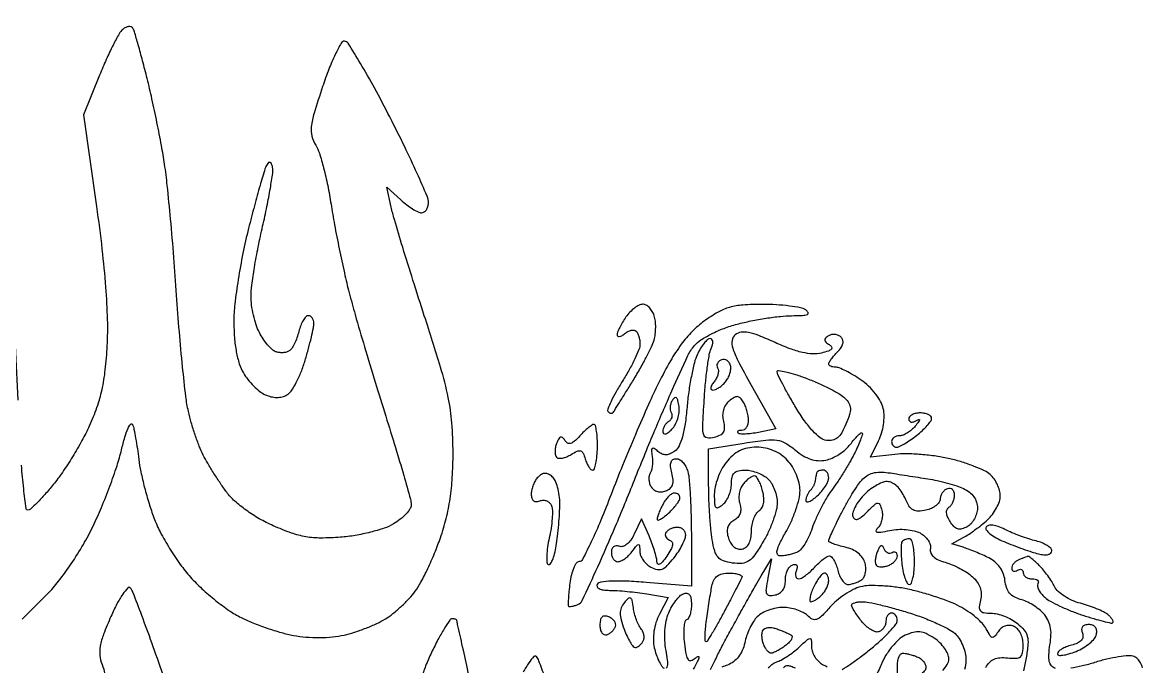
# Model space of a CAD drawing. Extents: x 3.4 to 43.8, y 4.7 to 62.8.
# Drawn here: x 23.52 to 40.09, y 42.44 to 51.97 of the extents above; entities that cross this region are included whole.
import ezdxf

# ---------------------------------------------------------------- set-up
doc = ezdxf.new("R2010")
doc.units = 0
doc.header["$MEASUREMENT"] = 0

msp = doc.modelspace()

# ---------------------------------------------------------------- linework, layer by layer
for points in [[(23.308817, 49.986908, -0.000301), (23.254111, 51.543079, -0.000301), (23.195265, 53.276485, -0.000336), (23.14066, 54.9477, 0.00059)], [(23.5188, 43.141547), (23.891311, 43.514059, 0.032317), (24.056615, 43.702233, 0.015788), (24.24348, 43.961449, 0.015523), (24.422758, 44.246143, 0.02066), (24.566546, 44.515958, 0.013289), (24.691123, 44.793623, 0.009724), (24.815098, 45.107919, 0.009839), (24.920947, 45.410428, 0.021366), (24.987579, 45.647323, -0.013277), (25.036204, 45.831584, -0.031682), (25.084432, 45.964567, -0.074927), (25.123937, 46.027462, -0.575395), (25.151158, 46.0224, -0.034813), (25.171508, 45.949738, -0.007061), (25.196714, 45.81821, -0.007415), (25.221646, 45.664107, -0.006886), (25.242673, 45.505485, 0.022777), (25.272889, 45.32241, 0.010998), (25.327324, 45.09108, 0.010881), (25.394741, 44.852022, 0.015349), (25.465907, 44.642427, 0.03111), (25.560007, 44.431837, 0.017587), (25.698391, 44.188789, 0.017504), (25.855764, 43.95261, 0.027391), (26.008806, 43.762402, 0.023797), (26.176674, 43.592677, 0.017147), (26.378894, 43.419205, 0.01738), (26.583059, 43.267201, 0.035524), (26.754847, 43.165575, 0.020932), (26.929145, 43.08746, 0.012959), (27.139698, 43.009754, 0.012994), (27.351985, 42.943701, 0.022747), (27.531177, 42.901711, 0.026585), (27.715328, 42.877348, 0.021316), (27.915206, 42.8702, 0.021654), (28.110311, 42.879998, 0.031895), (28.279714, 42.906857, 0.022549), (28.433417, 42.948752, 0.015341), (28.604213, 43.009529, 0.015483), (28.765744, 43.078493, 0.029783), (28.889622, 43.14521, 0.030386), (29.001711, 43.224276, 0.017899), (29.125974, 43.331273, 0.017868), (29.242893, 43.447494, 0.029013), (29.332526, 43.555073, 0.036407), (29.416437, 43.687773, 0.012682), (29.518041, 43.889936, 0.012519), (29.619023, 44.11894, 0.014268), (29.703814, 44.343023, 0.022246), (29.789933, 44.632962, 0.024028), (29.847395, 44.922082, 0.022129), (29.880066, 45.235415, 0.014376), (29.891315, 45.5994, 0.020015), (29.874497, 46.043194, 0.032112), (29.820857, 46.41812, 0.022103), (29.705233, 46.869988, 0.004934), (29.466383, 47.6298, -0.002092), (29.29845, 48.153591, -0.002588), (29.146613, 48.642885, -0.002124), (29.022981, 49.054971, -0.019219), (28.976686, 49.2372), (28.913465, 49.5333), (29.119135, 49.34295, 0.022207), (29.205235, 49.270086, 0.025353), (29.293852, 49.208515, 0.025701), (29.37337, 49.164542, 0.113926), (29.425103, 49.1526, 0.14519), (29.463501, 49.16399, 0.097797), (29.496492, 49.19609, 0.082289), (29.519067, 49.244054, 0.065835), (29.527286, 49.30065, 0.105044), (29.507584, 49.399577, 0.004284), (29.360318, 49.734309, 0.007317), (29.175606, 50.129048, 0.005106), (28.956236, 50.569035, 0.006519), (28.72949, 50.998515, 0.010269), (28.522577, 51.360453, 0.004634), (28.339839, 51.65908, 0.256985), (28.284498, 51.689985, 0.274721), (28.235883, 51.661502, 0.014156), (28.149003, 51.493095, 0.019204), (28.05487, 51.276256, 0.012422), (27.961984, 51.018857, 0.006576), (27.836527, 50.624935, 0.044546), (27.794705, 50.424936, 0.089894), (27.803366, 50.285862, 0.079038), (27.859969, 50.151707, -0.063162), (27.913483, 50.035281, -0.012662), (27.976579, 49.815336, -0.013195), (28.037153, 49.553873, -0.011977), (28.086048, 49.281014, 0.007634), (28.137917, 48.976347, 0.004622), (28.208147, 48.617265, 0.004629), (28.284481, 48.261992, 0.008117), (28.355119, 47.969714, 0.00651), (28.443593, 47.645486, 0.002147), (28.581849, 47.171305, 0.002138), (28.739712, 46.64665, 0.002423), (28.895703, 46.144851, -0.00282), (29.039728, 45.68024, -0.004093), (29.16118, 45.268401, -0.002115), (29.25966, 44.918505, -0.067635), (29.2716, 44.830641, -0.147313), (29.253903, 44.77188, -0.042079), (29.194192, 44.69638, -0.038438), (29.10894, 44.618427, -0.032586), (29.008085, 44.549619, -0.05208), (28.871175, 44.486912, -0.019828), (28.669511, 44.427658, -0.019383), (28.44358, 44.380124, -0.02248), (28.225535, 44.353024, -0.019472), (27.936042, 44.341507, -0.04255), (27.714989, 44.36017, -0.04261), (27.500477, 44.415961, -0.019578), (27.231905, 44.522847, -0.026146), (27.025775, 44.627605, -0.025457), (26.829791, 44.754161, -0.026892), (26.662317, 44.889054, -0.049057), (26.543943, 45.018452, -0.011938), (26.452424, 45.14691, -0.008004), (26.353715, 45.297855, -0.008063), (26.262757, 45.447212, -0.015733), (26.195981, 45.569613, -0.023603), (26.138345, 45.698413, -0.011335), (26.076103, 45.868456, -0.011211), (26.019055, 46.049155, -0.015731), (25.976888, 46.212981, -0.025771), (25.938899, 46.435718, -0.004136), (25.890847, 46.874291, -0.004564), (25.843198, 47.39228, -0.00399), (25.802641, 47.934768, 0.003212), (25.761778, 48.493038, 0.003083), (25.713229, 49.058444, 0.003052), (25.664295, 49.556557, 0.011123), (25.624288, 49.8717, 0.008566), (25.57829, 50.146833, 0.004472), (25.512059, 50.488041, 0.004446), (25.437847, 50.836972, 0.006782), (25.366657, 51.138281, 0.003332), (25.298758, 51.401731, 0.004724), (25.234579, 51.635119, 0.002747), (25.177618, 51.830777, 0.066293), (25.154385, 51.882639, 0.173237), (25.129639, 51.902412, 0.112573), (25.09287, 51.906357, 0.085823), (25.049242, 51.893407, 0.058303), (25.005705, 51.865116, 0.092523), (24.952347, 51.800932, 0.010067), (24.861643, 51.630426, 0.012058), (24.761776, 51.420832, 0.009455), (24.663333, 51.189044), (24.426393, 50.600473), (24.617763, 49.243135, -0.006624), (24.698251, 48.611868, -0.009644), (24.751074, 48.053254, -0.01103), (24.776486, 47.573625, -0.020895), (24.772265, 47.186748, -0.014829), (24.74264, 46.827806, -0.026067), (24.693996, 46.534093, -0.028894), (24.619446, 46.268875, -0.024481), (24.511234, 45.99853, -0.018651), (24.402929, 45.78372, -0.011896), (24.261936, 45.542022, -0.011951), (24.11217, 45.311308, -0.021704), (23.977344, 45.13138, -0.009588), (23.853955, 44.986555, -0.014055), (23.739514, 44.864432, -0.00936), (23.640726, 44.768441, -0.190329), (23.602645, 44.7534, -0.37828), (23.575208, 44.777625, -0.003456), (23.54072, 45.070253, -0.009326), (23.508681, 45.418467, -0.005631)], [(23.456681, 46.383021, -0.00045), (23.42093, 47.190277, -0.000448), (23.382932, 48.084651, -0.000511)], [(38.802856, 42.409915, -0.121954), (38.743627, 42.451233, -0.123025), (38.710755, 42.515287, -0.07536), (38.703016, 42.613176, -0.022337), (38.720481, 42.762793, 0.031113), (38.735316, 42.912653, 0.060098), (38.725269, 43.032566, 0.070607), (38.689063, 43.133435, 0.062573), (38.625054, 43.224905, 0.043705), (38.55518, 43.289723, 0.028287), (38.464342, 43.352399, 0.028399), (38.367852, 43.403943, 0.047019), (38.280873, 43.434698, -0.067693), (38.189734, 43.471215, -0.09386), (38.122775, 43.528008, -0.088153), (38.078465, 43.608287, -0.053198), (38.054449, 43.714588, 0.062669), (38.029055, 43.817879, 0.063586), (37.978939, 43.911109, 0.06319), (37.906672, 43.989235, 0.060566), (37.8162, 44.048141, 0.009642), (37.722863, 44.091726, 0.006943), (37.617126, 44.136894, 0.007016), (37.515315, 44.177062, 0.015049), (37.4355, 44.204549), (37.2663, 44.257179), (37.4355, 44.347643, 0.023922), (37.513841, 44.394478, 0.011156), (37.610913, 44.462174, 0.011024), (37.709808, 44.537875, 0.015143), (37.79505, 44.610501, 0.046679), (37.86789, 44.690023, 0.039347), (37.929485, 44.786198, 0.041072), (37.971751, 44.883745, 0.081877), (37.9854, 44.966535, 0.067535), (37.974576, 45.046309, 0.043082), (37.94191, 45.134199, 0.04266), (37.894022, 45.216455, 0.060222), (37.83735, 45.279427, 0.067998), (37.751105, 45.33617, 0.01821), (37.600184, 45.401714, 0.018105), (37.421557, 45.464319, 0.017806), (37.237877, 45.514222, 0.0219), (37.038658, 45.551686, 0.015613), (36.812998, 45.576807, 0.015807), (36.595895, 45.587243, 0.032177), (36.425391, 45.579068), (36.064327, 45.538371), (36.185425, 45.781117, 0.044199), (36.229509, 45.893309, 0.034882), (36.257522, 46.020781, 0.035586), (36.267075, 46.147167, 0.055263), (36.255507, 46.255782, 0.074024), (36.216048, 46.35926, 0.037485), (36.138627, 46.47564, 0.035857), (36.037829, 46.587453, 0.041308), (35.92646, 46.67805, 0.015413), (35.812644, 46.750925, 0.018195), (35.700575, 46.812485, 0.017298), (35.603249, 46.857277, 0.099511), (35.547915, 46.8684, -0.04613), (35.509442, 46.871957, -0.066072), (35.476926, 46.882601, -0.086144), (35.454978, 46.898275, -0.197192), (35.4474, 46.916743, -0.138883), (35.454845, 46.94303, -0.020045), (35.486274, 46.989759, -0.02145), (35.529065, 47.043212, -0.016863), (35.579739, 47.097424, 0.045004), (35.631714, 47.159704, 0.094899), (35.657069, 47.217055, 0.128382), (35.655621, 47.268158, 0.126088), (35.62941, 47.31243, 0.092412), (35.590216, 47.339307, 0.076906), (35.541356, 47.352477, 0.076504), (35.490555, 47.350294, 0.089721), (35.445739, 47.332674, 0.051271), (35.401723, 47.298792, 0.224642), (35.390158, 47.269006, 0.198819), (35.405385, 47.238586, 0.040173), (35.455106, 47.202038, -0.113125), (35.48981, 47.167784, -0.338856), (35.4871, 47.136633, -0.12643), (35.442279, 47.107328, -0.020409), (35.341427, 47.077593, -0.074565), (35.213333, 47.065122, -0.04284), (35.059346, 47.08642, -0.03391), (34.875239, 47.141531, -0.017673), (34.653897, 47.233549, 0.012014), (34.414005, 47.336478, 0.047559), (34.260209, 47.381743, 0.084206), (34.151295, 47.384267, 0.131314), (34.065576, 47.347419, 0.192425), (34.018257, 47.265438, 0.113362), (34.02771, 47.151088, 0.044229), (34.10549, 46.965386, 0.006297), (34.30293, 46.601937), (34.665123, 45.954775), (34.408249, 45.9034, -0.017913), (34.306738, 45.886854, -0.024366), (34.214234, 45.879715, -0.022695), (34.139329, 45.880994, -0.182729), (34.108488, 45.894912, -0.17687), (34.100967, 45.911084, -0.255547), (34.107191, 45.925202, -0.122354), (34.129284, 45.934848, -0.042073), (34.1643, 45.9378, 0.148752), (34.201836, 45.94922, 0.09988), (34.233626, 45.98129, 0.083031), (34.254828, 46.02925, 0.064917), (34.261705, 46.08585, 0.041834), (34.255633, 46.151389, 0.026569), (34.238213, 46.226089, 0.026634), (34.213103, 46.298104, 0.043883), (34.183552, 46.35536, 0.050722), (34.137737, 46.413723, 0.189518), (34.096103, 46.432783, 0.156276), (34.047296, 46.420044, 0.03185), (33.974166, 46.36683, 0.077797), (33.922452, 46.308199, 0.07323), (33.889817, 46.235375, 0.069763), (33.878561, 46.153006, 0.060679), (33.8894, 46.06653, -0.049819), (33.903487, 45.970965, -0.142736), (33.887899, 45.906363, -0.146381), (33.840393, 45.86123, -0.053376), (33.752717, 45.827986, -0.102966), (33.649147, 45.822744, -0.29834), (33.598364, 45.868604, -0.075483), (33.584981, 45.99469, -0.004269), (33.606009, 46.387526, -0.008336), (33.625212, 46.631077, -0.009897), (33.65172, 46.860256, -0.008842), (33.681229, 47.052097, -0.060749), (33.708625, 47.14335, 0.043325), (33.728001, 47.200588, 0.085731), (33.731287, 47.248281, 0.143386), (33.718671, 47.279225, 0.228576), (33.693431, 47.2914, 0.187405), (33.655629, 47.276716, 0.037518), (33.605163, 47.223059, 0.034933), (33.552591, 47.14783, 0.026399), (33.505384, 47.05875, 0.046559), (33.460714, 46.93306, 0.013646), (33.415717, 46.732908, 0.013579), (33.377169, 46.503794, 0.014179), (33.351761, 46.2762, -0.01537), (33.323652, 46.029743, -0.031721), (33.28367, 45.840036, -0.040739), (33.233272, 45.703065, -0.126683), (33.171446, 45.627545, -0.047817), (33.101396, 45.585823, -0.106832), (33.041327, 45.571836, -0.115713), (32.983959, 45.584333, -0.062039), (32.92256, 45.623584, 0.028598), (32.864219, 45.666618, 0.325649), (32.837256, 45.665235, 0.24853), (32.825171, 45.636865, 0.019767), (32.835609, 45.553139, -0.036572), (32.841936, 45.483368, -0.032279), (32.838489, 45.410401, -0.033694), (32.826629, 45.344895, -0.078918), (32.807121, 45.299261, 0.09898), (32.790984, 45.256927, 0.059915), (32.788446, 45.20316, 0.056697), (32.799041, 45.14679, 0.063714), (32.821844, 45.096583, 0.100596), (32.860204, 45.055743, 0.087691), (32.913315, 45.030658, 0.082646), (32.974686, 45.024413, 0.075868), (33.036735, 45.037961, 0.085475), (33.100643, 45.076004, 0.133807), (33.13641, 45.12859, 0.104881), (33.145417, 45.2019, 0.03981), (33.128262, 45.304088, -0.030223), (33.10986, 45.402158, -0.107298), (33.115497, 45.465515, -0.187228), (33.143984, 45.501276, -0.132759), (33.194021, 45.5148, -0.140446), (33.243188, 45.500712, -0.071291), (33.292799, 45.458885, -0.06197), (33.335348, 45.397248, -0.0547), (33.363678, 45.32445, -0.045231), (33.383657, 45.209052, -0.006439), (33.400044, 44.968994, -0.007284), (33.411665, 44.683717, -0.006152), (33.415845, 44.381687), (33.417, 43.629273), (32.746112, 43.685223, 0.009765), (32.458158, 43.703584, 0.021439), (32.237467, 43.703865, 0.021707), (32.076366, 43.690138, 0.225933), (32.022019, 43.655087, 0.264197), (32.020765, 43.621195, 0.164037), (32.050241, 43.59284, 0.078538), (32.11435, 43.574122, 0.030862), (32.206457, 43.568069, -0.015646), (32.319732, 43.564079, -0.00725), (32.466522, 43.552164, -0.007174), (32.620497, 43.535183, -0.009913), (32.758073, 43.515231), (33.072047, 43.463325), (32.943058, 43.213888, 0.041538), (32.892941, 43.093414, 0.0404), (32.86286, 42.965191, 0.041461), (32.854303, 42.837291, 0.050075), (32.868243, 42.717795, 0.027323), (32.89559, 42.619305, 0.029808), (32.932883, 42.527292, 0.031174), (32.974002, 42.45326, 0.112445), (33.012218, 42.41564, 0.31027)], [(33.701545, 42.396648, -0.002721), (33.775787, 42.552346, -0.007726), (33.868433, 42.736627, -0.004458), (33.985315, 42.95565, -0.001774), (34.115745, 43.192893, -0.001681), (34.250202, 43.433508, -0.001668), (34.370597, 43.645609, -0.005913), (34.449893, 43.7805), (34.603158, 44.0343), (34.54769, 43.75078, 0.013667), (34.520686, 43.589471, 0.134318), (34.529439, 43.521735, 0.285188), (34.568422, 43.493926, 0.065883), (34.652561, 43.49962, 0.087126), (34.719298, 43.525733, 0.101906), (34.768989, 43.572014, 0.095552), (34.798471, 43.636761, 0.067907), (34.806545, 43.716316, -0.055182), (34.812132, 43.789889, -0.059157), (34.833722, 43.858655, -0.066521), (34.867196, 43.912616, -0.129797), (34.907987, 43.942018, -0.076203), (34.949815, 43.951121, -0.25289), (34.974523, 43.939693, -0.202752), (34.981899, 43.909824, -0.052157), (34.96874, 43.860792, 0.057023), (34.956631, 43.813854, 0.101671), (34.959175, 43.774211, 0.148067), (34.975508, 43.748201, 0.180956), (35.002237, 43.7382, 0.128504), (35.043061, 43.748868, 0.028887), (35.104098, 43.787903, 0.028126), (35.171367, 43.842631, 0.024011), (35.2359, 43.9074, -0.020914), (35.299649, 43.972178, -0.025634), (35.36457, 44.026897, -0.025498), (35.422548, 44.0664, -0.137635), (35.4589, 44.0766, -0.217318), (35.489355, 44.062707, -0.047092), (35.523843, 44.014472, -0.041003), (35.556423, 43.946094, -0.029204), (35.58186, 43.8651, 0.040616), (35.60929, 43.78425, 0.052659), (35.647719, 43.716109, 0.063058), (35.69068, 43.669498, 0.180314), (35.731521, 43.654895, 0.05101), (35.775885, 43.660035, 0.026231), (35.82986, 43.674957, 0.02577), (35.88433, 43.696317, 0.035232), (35.930669, 43.721372, 0.128337), (35.966465, 43.759842, 0.06916), (35.989185, 43.820939, 0.061474), (35.996184, 43.894274, 0.057093), (35.985516, 43.969045, 0.087128), (35.948972, 44.048812, 0.072244), (35.885382, 44.117394, 0.065144), (35.798237, 44.17068, 0.050668), (35.692597, 44.20539, -0.014207), (35.598622, 44.228847, -0.022202), (35.519427, 44.254865, -0.018071), (35.458791, 44.280356, -0.29208), (35.4474, 44.298192, -0.103681), (35.452999, 44.324904, -0.003058), (35.499998, 44.430327, -0.005998), (35.557848, 44.554017, -0.004087), (35.626457, 44.69332, -0.011055), (35.704638, 44.840629, -0.010138), (35.791461, 44.988707, -0.010195), (35.874296, 45.117664, -0.032489), (35.936732, 45.198724, -0.069369), (36.011499, 45.263119, -0.075034), (36.099124, 45.302535, -0.066195), (36.203582, 45.317332, -0.039739), (36.328725, 45.308442, -0.000647), (36.451744, 45.289642, -0.000317), (36.608303, 45.265408, -0.000315), (36.770914, 45.240026, -0.000458), (36.914286, 45.217421, -0.015425), (37.053571, 45.190901, -0.011921), (37.20358, 45.153739, -0.012093), (37.342092, 45.112275, -0.028127), (37.443036, 45.072973, -0.058585), (37.529161, 45.020811, -0.073326), (37.593639, 44.953353, -0.077616), (37.633338, 44.873525, -0.076794), (37.647, 44.785097, -0.06997), (37.635662, 44.704472, -0.056213), (37.602187, 44.623435, -0.057683), (37.552812, 44.554167, -0.086436), (37.494446, 44.508509, -0.05825), (37.415503, 44.477432, -0.140329), (37.353297, 44.478687, -0.13115), (37.298495, 44.513032, -0.048015), (37.242378, 44.58621, -0.038992), (37.205534, 44.656929, -0.081044), (37.190754, 44.717163, -0.117454), (37.198094, 44.764156, -0.158415), (37.225732, 44.796771, 0.09396), (37.257469, 44.825804, 0.052898), (37.284258, 44.870822, 0.050217), (37.302453, 44.923816, 0.057661), (37.3086, 44.976943, 0.085516), (37.300577, 45.023508, 0.12679), (37.277536, 45.057664, 0.142608), (37.243115, 45.073944, 0.120639), (37.20285, 45.07065, 0.090209), (37.162432, 45.048481, 0.069894), (37.128164, 45.011669, 0.069082), (37.105025, 44.966355, 0.083738), (37.0971, 44.919364, -0.157216), (37.08158, 44.871224, -0.070005), (37.034972, 44.822533, -0.059266), (36.96651, 44.780646, -0.048939), (36.8856, 44.752671, -0.050412), (36.771761, 44.737284, -0.143683), (36.695085, 44.757009, -0.124336), (36.634585, 44.817414, -0.033474), (36.572434, 44.939206, 0.047592), (36.520596, 45.034085, 0.059186), (36.454858, 45.110044, 0.068278), (36.382812, 45.159632, 0.117153), (36.312231, 45.1764, 0.095237), (36.237865, 45.162106, 0.037288), (36.143567, 45.116048, 0.035215), (36.046241, 45.049566, 0.036747), (35.960681, 44.970947, 0.032482), (35.889419, 44.884472, 0.039207), (35.834795, 44.794559, 0.043218), (35.802433, 44.713811, 0.155369), (35.803172, 44.658985, 0.181269), (35.831136, 44.624432, 0.216472), (35.872436, 44.620063, 0.09359), (35.932206, 44.653308, 0.022792), (36.015916, 44.729716, -0.009235), (36.12774, 44.837483, -0.162189), (36.172958, 44.858051, -0.332229), (36.204338, 44.839403, -0.034337), (36.233493, 44.752713, -0.065747), (36.241809, 44.686248, -0.052057), (36.23379, 44.614212, -0.053452), (36.211624, 44.547698, -0.083469), (36.177864, 44.497821, 0.087349), (36.148325, 44.453448, 0.463863), (36.159528, 44.430582, 0.103769), (36.21628, 44.428323, 0.010125), (36.351888, 44.454019, -0.039199), (36.469968, 44.469356, -0.033814), (36.595066, 44.467254, -0.035235), (36.710604, 44.449219, -0.066626), (36.798732, 44.416214, -0.060893), (36.864577, 44.369896, -0.062594), (36.916632, 44.309468, -0.069254), (36.947735, 44.244715, -0.121411), (36.951744, 44.185736, 0.139396), (36.95818, 44.123616, 0.111082), (36.996461, 44.067839, 0.08043), (37.067489, 44.020536, 0.039788), (37.16964, 43.983539, -0.032936), (37.274239, 43.947268, -0.021973), (37.388809, 43.892829, -0.022154), (37.495717, 43.829929, -0.039882), (37.576282, 43.767937, -0.052829), (37.645844, 43.690156, -0.074571), (37.68832, 43.607611, -0.078208), (37.703499, 43.519334, -0.065114), (37.69248, 43.424651, 0.037706), (37.674689, 43.321333, 0.194718), (37.690919, 43.266838, 0.190525), (37.740782, 43.238278, 0.035922), (37.847516, 43.2306, -0.059777), (37.939218, 43.219597, -0.033147), (38.046858, 43.185698, -0.032558), (38.152823, 43.13627, -0.044807), (38.240025, 43.077744, -0.049015), (38.33795, 42.981139, -0.11188), (38.384819, 42.889189, -0.084294), (38.394451, 42.769611, -0.019891), (38.368861, 42.570144, -0.018672), (38.328678, 42.376595, -0.099761)], [(30.80401, 39.977087, 0.000018), (30.832429, 39.283819, 0.000011), (30.866352, 38.457467, 0.000011), (30.900219, 37.633302, 0.000018)], [(25.598802, 42.326891, 0.002881), (25.435607, 42.792169, 0.004311), (25.287203, 43.196558, 0.001872), (25.156355, 43.539919, 0.090177), (25.118109, 43.602621, 0.445004), (25.078889, 43.602851, 0.034921), (25.006028, 43.510779, 0.029698), (24.920344, 43.367917, 0.016122), (24.8315, 43.183352, 0.012518), (24.721965, 42.9179, 0.045974), (24.672762, 42.743141, 0.071103), (24.667188, 42.605876, 0.071655), (24.700348, 42.47293, -0.059764), (24.739839, 42.329189, -0.004943)], [(37.771815, 42.4269, -0.071219), (37.825215, 42.502392, -0.098669), (37.892698, 42.550186, -0.087746), (37.979524, 42.571848, -0.046036), (38.09115, 42.569331, 0.031119), (38.219123, 42.562626, 0.172339), (38.282837, 42.585971, 0.184891), (38.315028, 42.643168, 0.036757), (38.3238, 42.762336, 0.05548), (38.313637, 42.853645, 0.064475), (38.283654, 42.935665, 0.072336), (38.237849, 42.999332, 0.109512), (38.181151, 43.03685, 0.084701), (38.116897, 43.049702, 0.092406), (38.054067, 43.039828, 0.09036), (37.997927, 43.007655, 0.077007), (37.953049, 42.956119, -0.031012), (37.901551, 42.884704, -0.28571), (37.866976, 42.87296, -0.204144), (37.832719, 42.898037, -0.016936), (37.778448, 42.996843, 0.072302), (37.723175, 43.075463, 0.027736), (37.625931, 43.16756, 0.026763), (37.507678, 43.257317, 0.029697), (37.384428, 43.330588, 0.026797), (37.235138, 43.397868, 0.012277), (37.034082, 43.470183, 0.012119), (36.818179, 43.536137, 0.016373), (36.619878, 43.584559, 0.020352), (36.426198, 43.61702, 0.018543), (36.224406, 43.634879, 0.01892), (36.042891, 43.637304, 0.055413), (35.919096, 43.620465, 0.056941), (35.811433, 43.579981, 0.028806), (35.686321, 43.506505, 0.028181), (35.564364, 43.414759, 0.03733), (35.465238, 43.317492, -0.015694), (35.342404, 43.186066, -0.109297), (35.268805, 43.138885, -0.207247), (35.205334, 43.142467, -0.08025), (35.132399, 43.195116, 0.078328), (35.069085, 43.241188, 0.038082), (34.976585, 43.279925, 0.036572), (34.871956, 43.306347, 0.043589), (34.7706, 43.3152, 0.049041), (34.667995, 43.305112, 0.037829), (34.559617, 43.274928, 0.038869), (34.461784, 43.230656, 0.070806), (34.391788, 43.178103, 0.056011), (34.335618, 43.10771, 0.027881), (34.280263, 43.007775, 0.02727), (34.233853, 42.896634, 0.035927), (34.204647, 42.790785, -0.052547), (34.169936, 42.679518, -0.063443), (34.114257, 42.585378, -0.067004), (34.039723, 42.512208, -0.069873), (33.949494, 42.462582, -0.005274), (33.868366, 42.432713, -0.007108)], [(30.2022, 41.975533, -0.0004), (30.104898, 42.408687, -0.000649), (30.022954, 42.777082, -0.000077), (29.95034, 43.105784, -0.05437), (29.9484, 43.12357, 0.258856), (29.943615, 43.132194, 0.060952), (29.928118, 43.139411, 0.047767), (29.905806, 43.144369, 0.030805), (29.879355, 43.146, 0.248833), (29.842661, 43.126533, 0.010684), (29.760679, 42.999723, 0.01612), (29.668516, 42.838872, 0.010553), (29.572306, 42.648037, 0.017032), (29.485748, 42.449859, 0.023545), (29.422758, 42.26635, 0.021404)], [(33.045625, 42.41725, 0.204736), (33.065344, 42.451925, 0.060631), (33.064667, 42.537278, 0.014101), (33.042172, 42.679155, -0.033191), (33.024764, 42.824638, -0.0304), (33.025979, 42.975524, -0.031639), (33.044825, 43.117363, -0.049377), (33.080508, 43.235206, -0.032587), (33.126869, 43.329288, -0.033091), (33.184852, 43.416044, -0.035032), (33.245286, 43.484209, -0.102608), (33.297846, 43.517966, -0.118112), (33.350465, 43.524913, -0.206584), (33.388154, 43.503768, -0.126999), (33.410454, 43.450937, -0.036709), (33.417, 43.361895, -0.033047), (33.411752, 43.282577, -0.04226), (33.396021, 43.211093, -0.047904), (33.373094, 43.15638, -0.177371), (33.345582, 43.1319, 0.247063), (33.320072, 43.102238, 0.033009), (33.3065, 43.018075, 0.031932), (33.303207, 42.908533, 0.021639), (33.312823, 42.784009, 0.012405), (33.337974, 42.611952, 0.115599), (33.366998, 42.543328, 0.325417), (33.409162, 42.529763, 0.093969), (33.47268, 42.564904, -0.081086), (33.514106, 42.589227, -0.585376), (33.528102, 42.577674, -0.077246), (33.508863, 42.521998, -0.008536), (33.443577, 42.403606, 0.020718)], [(35.647312, 42.398303, 0.009105), (35.769969, 42.477792, 0.012688), (35.914012, 42.580321, 0.009093), (36.069907, 42.70185, 0.0151), (36.220086, 42.831074, 0.020556), (36.346882, 42.956972, 0.01794), (36.441841, 43.067011, 0.169859), (36.462274, 43.12485, 0.07855), (36.456016, 43.165247, 0.090845), (36.437653, 43.199536, 0.101124), (36.410239, 43.222457, 0.124338), (36.378, 43.2306, 0.140362), (36.345739, 43.221361, 0.099913), (36.318251, 43.195394, 0.085122), (36.299738, 43.156558, 0.068857), (36.2934, 43.11075, -0.080616), (36.285541, 43.062322, -0.068536), (36.262588, 43.015835, -0.07016), (36.2286, 42.978279, -0.093617), (36.188509, 42.955936, -0.161664), (36.137723, 42.955876, -0.056815), (36.070688, 42.986852, -0.049157), (35.999432, 43.040418, -0.04038), (35.934709, 43.11028, -0.011892), (35.877681, 43.18644, -0.015634), (35.829542, 43.258697, -0.013103), (35.79332, 43.320488, -0.126674), (35.7858, 43.349694, -0.265881), (35.796836, 43.36898, -0.057756), (35.833288, 43.385081, -0.045817), (35.885525, 43.39616, -0.029362), (35.947463, 43.3998, -0.049981), (36.0403, 43.390497, -0.008396), (36.215056, 43.35205, -0.009117), (36.419593, 43.299481, -0.007982), (36.631405, 43.237248, -0.015073), (36.843238, 43.164246, -0.015593), (37.047869, 43.079365, -0.015484), (37.220044, 42.995056, -0.062393), (37.315742, 42.928036, -0.068911), (37.377818, 42.853982, -0.042028), (37.430196, 42.752388, -0.041356), (37.465883, 42.640728, -0.056731), (37.4778, 42.536033, -0.070665), (37.45785, 42.395576, -0.130401)], [(37.133743, 42.384076, 0.0685), (37.201324, 42.469978, 0.133231), (37.224, 42.553569, 0.103865), (37.208545, 42.627166, 0.049501), (37.160854, 42.71185, 0.046095), (37.09127, 42.793805, 0.04871), (37.009034, 42.85995, 0.033233), (36.889003, 42.927659, 0.087112), (36.794087, 42.954273, 0.092021), (36.698935, 42.946267, 0.040037), (36.579196, 42.902898, 0.076652), (36.484848, 42.841013, 0.037598), (36.385395, 42.736815, 0.035391), (36.293944, 42.607678, 0.036975), (36.223111, 42.468758, -0.02248), (36.134557, 42.281899, -0.102428)], [(34.558839, 42.415066, -0.083319), (34.608139, 42.472333, -0.09691), (34.671086, 42.506767, 0.047744), (34.743159, 42.537472, 0.019834), (34.834134, 42.591737, 0.019409), (34.927684, 42.658002, 0.023732), (35.009486, 42.727263, -0.004829), (35.135131, 42.842072, -0.181917), (35.170378, 42.855776, -0.399019), (35.19019, 42.837379, -0.015768), (35.1936, 42.729272, 0.084324), (35.205717, 42.657935, 0.057643), (35.241669, 42.583824, 0.056519), (35.294653, 42.518267, 0.07181), (35.357238, 42.472177, 0.017881), (35.425647, 42.438654, 0.01821)], [(31.249366, 42.285289, 0.003661), (31.16102, 42.527526, 0.093212), (31.124879, 42.587421, 0.442098), (31.085683, 42.587792, 0.036139), (31.013759, 42.498022, 0.030293), (30.929224, 42.357845, 0.016429)], [(40.090186, 42.42036, 0.061874), (40.06019, 42.494411, 0.066434), (40.015871, 42.553796, 0.108064), (39.963516, 42.588225, 0.109099), (39.883685, 42.600214, 0.020433), (39.735782, 42.584009, 0.020998), (39.561322, 42.550099, 0.017851), (39.380471, 42.500112, -0.017165), (39.200017, 42.449968, -0.020454), (39.026755, 42.415602, -0.019692)], [(34.957378, 42.419379, -0.025269), (34.891492, 42.440912, 0.070529), (34.845263, 42.451521, 0.11868), (34.806112, 42.445544, 0.152635), (34.7803, 42.424211, 0.145305)]]:
    msp.add_lwpolyline(points, format="xyb")
for points in [[(27.221117, 49.824614, 0.04413), (27.206946, 49.873072, 0.178623), (27.186847, 49.895703, 0.286743), (27.163696, 49.894139, 0.095861), (27.139438, 49.868292, 0.067738), (27.109634, 49.802842, 0.002775), (27.036363, 49.554121, 0.004793), (26.953823, 49.257439, 0.003377), (26.866472, 48.922361, 0.01249), (26.783208, 48.555664, 0.010484), (26.712883, 48.163257, 0.010622), (26.663767, 47.801988, 0.028478), (26.649, 47.542922, 0.019068), (26.658066, 47.305281, 0.026762), (26.685536, 47.094803, 0.030628), (26.729703, 46.917791, 0.057012), (26.789882, 46.782912, 0.035508), (26.857157, 46.68553, 0.027995), (26.942779, 46.590145, 0.028748), (27.032794, 46.510263, 0.060278), (27.112549, 46.461591, 0.048592), (27.197624, 46.432411, 0.054993), (27.283241, 46.421789, 0.058742), (27.363939, 46.430194, 0.072393), (27.434533, 46.457224, 0.118527), (27.49692, 46.514897, 0.026431), (27.571541, 46.640568, 0.026021), (27.644256, 46.79872, 0.022567), (27.704067, 46.971197, 0.006396), (27.753588, 47.146122, 0.007734), (27.795408, 47.311544, 0.006691), (27.826517, 47.451464, 0.051393), (27.8334, 47.518255, 0.072759), (27.827164, 47.560879, 0.087502), (27.809022, 47.597034, 0.100504), (27.782059, 47.621203, 0.133403), (27.750412, 47.6298, 0.209163), (27.714604, 47.614135, 0.051183), (27.675076, 47.561459, 0.043758), (27.638363, 47.486232, 0.031646), (27.610486, 47.39715, -0.02628), (27.582431, 47.304011, -0.028148), (27.545289, 47.216502, -0.029247), (27.505059, 47.145607, -0.104628), (27.468496, 47.108877, -0.082902), (27.427414, 47.090839, -0.048617), (27.374191, 47.082731, -0.046974), (27.317776, 47.084982, -0.05823), (27.266893, 47.097979, -0.096168), (27.213701, 47.131191, -0.029692), (27.148221, 47.199874, -0.028476), (27.082527, 47.287153, -0.027766), (27.026571, 47.382051, -0.039986), (26.979107, 47.495157, -0.022655), (26.939158, 47.638341, -0.022501), (26.911787, 47.78724, -0.034213), (26.9028, 47.918423, -0.033278), (26.913532, 48.07949, -0.007934), (26.953399, 48.345202, -0.008122), (27.009113, 48.649576, -0.007949), (27.075052, 48.954188, 0.00675), (27.139114, 49.246736, 0.008954), (27.189012, 49.514606, 0.006736), (27.223558, 49.738948, 0.084101)], [(34.466043, 47.797705, 0.017905), (34.176924, 47.788074, 0.052844), (33.981394, 47.753565, 0.059371), (33.810262, 47.681435, 0.027363), (33.606716, 47.550336, 0.042253), (33.429162, 47.3973, 0.034801), (33.266967, 47.206832, 0.028717), (33.107039, 46.961878, 0.01507), (32.935477, 46.640886, 0.010019), (32.783191, 46.317973, 0.004335), (32.592868, 45.88242, 0.004287), (32.398334, 45.415444, 0.005674), (32.229703, 44.986787, -0.00792), (32.07792, 44.605985, -0.012516), (31.934535, 44.285044, -0.006487), (31.805716, 44.023836, -0.279995), (31.755406, 43.992737, 0.245044), (31.715566, 43.971576, 0.049455), (31.675639, 43.899024, 0.041873), (31.641541, 43.796326, 0.028219), (31.619362, 43.67475, 0.006104), (31.605523, 43.551496, 0.009232), (31.596772, 43.443894, 0.00461), (31.591923, 43.353266, 0.179458), (31.597998, 43.334359, 0.242104), (31.611931, 43.327974, 0.029913), (31.646227, 43.331594, 0.029949), (31.689175, 43.341418, 0.020419), (31.736647, 43.357444, 0.193997), (31.802088, 43.418364, 0.00273), (32.032194, 43.916856, 0.007137), (32.290276, 44.506244, 0.004584), (32.573605, 45.196913, -0.004055), (32.860393, 45.898125, -0.00564), (33.129332, 46.520948, -0.003572), (33.36445, 47.039005, -0.069891), (33.4593, 47.186094, -0.070697), (33.557276, 47.271565, -0.027646), (33.713329, 47.361101, -0.026132), (33.899347, 47.442697, -0.025737), (34.0938, 47.504912, -0.014755), (34.29671, 47.552141, -0.011167), (34.521823, 47.592371, -0.011317), (34.735047, 47.620655, -0.025618), (34.8975, 47.630091, 0.010195), (35.059803, 47.634505, 0.083127), (35.132095, 47.650174, 0.440712), (35.142362, 47.677345, 0.132804), (35.109, 47.7144, 0.095391), (35.029736, 47.746384, 0.01612), (34.867785, 47.772699, 0.017111), (34.672923, 47.791194, 0.014476)], [(32.696996, 47.799, 0.11936), (32.643105, 47.785949, 0.043357), (32.576101, 47.743768, 0.039955), (32.507888, 47.682921, 0.037902), (32.448897, 47.610976, 0.01734), (32.398482, 47.533407, 0.019795), (32.355886, 47.455819, 0.01936), (32.32518, 47.387751, 0.096563), (32.3172, 47.346817, 0.235098), (32.327297, 47.326529, 0.20406), (32.350551, 47.320725, 0.095658), (32.387107, 47.334017, 0.03833), (32.430734, 47.364907, -0.050768), (32.47829, 47.396836, -0.066538), (32.527269, 47.415102, -0.082297), (32.570142, 47.41767, -0.171918), (32.599934, 47.403466, -0.091067), (32.621332, 47.37244, -0.03576), (32.639248, 47.323457, -0.033915), (32.651493, 47.266385, -0.035902), (32.6556, 47.209263, -0.095107), (32.640756, 47.131931, -0.015663), (32.579774, 46.991856, -0.016729), (32.496296, 46.829688, -0.014084), (32.397468, 46.663695, 0.012514), (32.301899, 46.504315, 0.019721), (32.228861, 46.362531, 0.014631), (32.178565, 46.245849, 0.299264), (32.185968, 46.210032, 0.065229), (32.205756, 46.194828, 0.092752), (32.226615, 46.187453, 0.116679), (32.245195, 46.188894, 0.156475), (32.258857, 46.19865, 0.019664), (32.276893, 46.224962, 0.000493), (32.354007, 46.347802, 0.001059), (32.444069, 46.49226, 0.000722), (32.5459, 46.6569, 0.009226), (32.649921, 46.832809, 0.009366), (32.74684, 47.011559, 0.009194), (32.8253, 47.17003, 0.037543), (32.863744, 47.27025, 0.041931), (32.881683, 47.355495, 0.028575), (32.888266, 47.454387, 0.028862), (32.883578, 47.551221, 0.050355), (32.8671, 47.6298, 0.058409), (32.837895, 47.6945, 0.061919), (32.79498, 47.749297, 0.069343), (32.745504, 47.786464, 0.12713)], [(33.995036, 46.893653, 0.093049), (33.976189, 46.935894, 0.105598), (33.943946, 46.966243, 0.110293), (33.903319, 46.979934, 0.109565), (33.860623, 46.975092, 0.084722), (33.823843, 46.954988, 0.114506), (33.800285, 46.925466, 0.128234), (33.793681, 46.891208, 0.122843), (33.804456, 46.857468, -0.13576), (33.816141, 46.817391, -0.066022), (33.809813, 46.764017, -0.058121), (33.787706, 46.706335, -0.052706), (33.752324, 46.653194, 0.036462), (33.717594, 46.604529, 0.101522), (33.703482, 46.565209, 0.221424), (33.710911, 46.540636, 0.213509), (33.734682, 46.53, 0.106328), (33.774277, 46.538516, 0.039669), (33.824377, 46.566083, 0.037087), (33.875971, 46.605833, 0.036886), (33.921227, 46.652836, 0.053821), (33.95815, 46.708559, 0.045091), (33.984961, 46.774246, 0.047084), (33.99842, 46.839534, 0.086039)], [(35.125129, 46.700854, -0.01371), (35.302289, 46.62792, -0.014589), (35.471495, 46.546782, -0.014301), (35.612629, 46.468778, -0.063056), (35.687597, 46.41066, -0.063156), (35.746665, 46.334434, -0.1248), (35.768036, 46.261436, -0.087115), (35.755367, 46.169759, -0.020401), (35.70172, 46.023656, -0.033004), (35.640462, 45.899604, -0.088584), (35.577161, 45.824659, -0.119089), (35.504113, 45.788863, -0.09044), (35.414687, 45.785445, -0.129988), (35.322669, 45.824427, -0.040534), (35.211007, 45.926439, -0.033475), (35.088623, 46.076982, -0.019411), (34.961434, 46.272458, -0.005925), (34.855911, 46.454147, -0.008455), (34.766909, 46.618069, -0.005167), (34.696233, 46.757145, -0.115469), (34.686, 46.800863, -0.45698), (34.707095, 46.819124, -0.020039), (34.814994, 46.79906, -0.022285), (34.956686, 46.760076, -0.012518)], [(33.233848, 46.286524, 0.021903), (33.217425, 46.374375, 0.142052), (33.195641, 46.413245, 0.36357), (33.168975, 46.415392, 0.095284), (33.136953, 46.38195, 0.060659), (33.114441, 46.335649, 0.056357), (33.102986, 46.28413, 0.060363), (33.103688, 46.235373, 0.105033), (33.117287, 46.197446, -0.108373), (33.129267, 46.163327, -0.099685), (33.126406, 46.126216, -0.095498), (33.109106, 46.091825, -0.090427), (33.07998, 46.065553, 0.072061), (33.047086, 46.03799, 0.052924), (33.019257, 45.999314, 0.053273), (33.000353, 45.956002, 0.076419), (32.994, 45.914679, 0.201236), (33.005427, 45.887437, 0.266499), (33.030933, 45.880773, 0.101497), (33.073105, 45.902069, 0.028876), (33.128203, 45.951146, 0.072671), (33.177482, 46.01729, 0.047551), (33.214595, 46.105022, 0.047016), (33.234881, 46.19964, 0.064652)], [(36.801, 46.1916, 0.050979), (36.736258, 46.184982, 0.070927), (36.681502, 46.165282, 0.09101), (36.644688, 46.136206, 0.182172), (36.6318, 46.102007, 0.146934), (36.64045, 46.073209, 0.188594), (36.662864, 46.057395, 0.132816), (36.697052, 46.058163, 0.063696), (36.73755, 46.075947, -0.037782), (36.778722, 46.096626, -0.575929), (36.788902, 46.088805, -0.129017), (36.777616, 46.061034, -0.00972), (36.727191, 45.99634, -0.043963), (36.674151, 45.941572, -0.040519), (36.610955, 45.895247, -0.043024), (36.54752, 45.863377, -0.095179), (36.494541, 45.8532, 0.070908), (36.450003, 45.846852, 0.086403), (36.412234, 45.828349, 0.100269), (36.386983, 45.800861, 0.136626), (36.378, 45.7686, 0.085205), (36.383546, 45.736294, 0.093577), (36.3995, 45.708851, 0.100393), (36.423272, 45.690498, 0.114837), (36.451191, 45.684, 0.117439), (36.492133, 45.693751, 0.016758), (36.568362, 45.735506, 0.018289), (36.65658, 45.792203, 0.014683), (36.747291, 45.85934, 0.020123), (36.832643, 45.932223, 0.025784), (36.90472, 46.006222, 0.025244), (36.957144, 46.072364, 0.156185), (36.9702, 46.11314, 0.202967), (36.957505, 46.143125, 0.084101), (36.920497, 46.168552, 0.064249), (36.865769, 46.185835, 0.044417)], [(31.97603, 46.0224, 0.151991), (31.945819, 46.012999, 0.019842), (31.891247, 45.97211, 0.021607), (31.828887, 45.916761, 0.01653), (31.765491, 45.851201, -0.025186), (31.686926, 45.772719, -0.111426), (31.63032, 45.740864, -0.209294), (31.585153, 45.746402, -0.121237), (31.54543, 45.78538, 0.0623), (31.511443, 45.827579, 0.285658), (31.482049, 45.833901, 0.187346), (31.453834, 45.809401, 0.029745), (31.423, 45.74143, 0.042424), (31.40526, 45.680111, 0.048387), (31.399156, 45.619342, 0.054708), (31.404633, 45.567814, 0.143523), (31.422296, 45.535504, 0.186219), (31.455351, 45.520854, 0.061587), (31.509218, 45.524851, 0.051355), (31.573383, 45.544679, 0.039001), (31.638722, 45.578719, -0.031621), (31.726665, 45.626196, -0.18776), (31.777841, 45.629301, -0.208388), (31.814461, 45.597087, -0.039682), (31.846374, 45.512066, 0.033012), (31.869338, 45.448319, 0.044242), (31.89879, 45.394433, 0.051416), (31.929972, 45.356756, 0.195733), (31.95765, 45.345376, 0.326281), (31.982724, 45.363552, 0.028115), (32.004009, 45.444688, 0.028581), (32.019769, 45.55399, 0.017626), (32.026368, 45.683776, 0.015436), (32.02438, 45.813592, 0.025353), (32.013755, 45.922929, 0.022957), (31.997581, 46.005476, 0.345715)], [(35.940088, 45.895076, -0.288271), (35.945453, 45.873814, -0.011062), (35.917388, 45.79353, -0.016814), (35.87723, 45.6964, -0.010708), (35.824351, 45.586112, -0.013404), (35.755918, 45.459438, -0.00792), (35.667844, 45.311822, -0.00792), (35.575175, 45.167128, -0.013451), (35.492547, 45.0495, 0.025845), (35.412904, 44.929929, 0.015097), (35.32947, 44.779259, 0.015073), (35.254866, 44.62298, 0.024637), (35.202342, 44.485931, -0.030225), (35.153929, 44.363709, -0.033508), (35.092532, 44.252534, -0.035653), (35.027869, 44.166196, -0.123187), (34.971089, 44.126381, -0.024542), (34.913022, 44.10731, -0.016913), (34.845665, 44.091223, -0.017089), (34.779663, 44.080135, -0.033078), (34.726286, 44.0766, -0.304096), (34.689129, 44.101501, -0.160492), (34.684977, 44.159316, -0.055866), (34.72467, 44.265349, -0.012396), (34.816786, 44.43615, 0.025759), (34.895555, 44.592032, 0.022198), (34.962273, 44.763034, 0.022799), (35.008846, 44.923776, 0.058146), (35.023381, 45.044047, 0.059821), (35.010556, 45.154692, 0.038968), (34.970934, 45.277206, 0.038524), (34.911873, 45.394142, 0.052418), (34.840453, 45.488197, 0.051064), (34.743837, 45.572012, 0.052409), (34.633045, 45.633666, 0.052007), (34.511052, 45.671292, 0.048851), (34.381293, 45.684, 0.047355), (34.244609, 45.671026, 0.067642), (34.129269, 45.632245, 0.066719), (34.027329, 45.563595, 0.044621), (33.93074, 45.461091, 0.046273), (33.863592, 45.357256, 0.032108), (33.806906, 45.229416, 0.032484), (33.768066, 45.098413, 0.055879), (33.7554, 44.985432, 0.013068), (33.759056, 44.84557, 0.166109), (33.778356, 44.797456, 0.356145), (33.813895, 44.791142, 0.046101), (33.8823, 44.838, 0.077115), (33.930917, 44.89297, 0.044437), (33.971923, 44.971466, 0.043151), (33.999837, 45.059717, 0.055078), (34.0092, 45.144459, -0.0508), (34.019337, 45.243971, -0.149342), (34.051954, 45.303744, -0.146514), (34.112868, 45.335754, -0.048254), (34.214657, 45.3456, -0.054969), (34.303066, 45.335851, -0.038689), (34.398813, 45.306548, -0.039129), (34.487177, 45.263585, -0.063743), (34.553057, 45.212657, -0.067152), (34.604, 45.145825, -0.039066), (34.646948, 45.054384, -0.03832), (34.676233, 44.954207, -0.051998), (34.686, 44.86054, -0.064324), (34.672011, 44.752251, -0.022502), (34.62523, 44.602052, -0.021913), (34.558309, 44.439597, -0.023884), (34.479123, 44.288356, -0.017549), (34.354934, 44.092535, -0.091077), (34.265086, 44.002062, -0.13349), (34.166244, 43.966897, -0.055587), (34.023566, 43.971846, -0.046865), (33.889946, 44.004458, -0.131543), (33.810844, 44.057955, -0.110285), (33.761109, 44.15011, -0.027838), (33.723774, 44.317422, -0.018278), (33.704034, 44.471612, -0.006968), (33.687403, 44.687601, -0.00689), (33.67583, 44.922959, -0.008388), (33.671731, 45.14358), (33.6708, 45.66066), (34.19955, 45.746129, -0.010065), (34.519306, 45.79123, -0.06451), (34.682459, 45.789787, -0.099797), (34.807373, 45.746075, -0.04067), (34.954878, 45.641469, 0.037646), (35.069324, 45.559265, 0.057365), (35.180256, 45.507982, 0.06381), (35.290583, 45.486651, 0.063188), (35.403106, 45.493713, 0.059107), (35.498489, 45.523948, 0.036543), (35.601938, 45.580205, 0.036272), (35.697385, 45.651815, 0.053212), (35.768728, 45.728656, -0.01471), (35.825901, 45.800614, -0.024807), (35.878453, 45.856978, -0.0225), (35.92221, 45.895805, -0.37729)], [(31.359207, 45.248628, 0.05617), (31.301182, 45.286686, 0.125475), (31.250038, 45.298049, 0.128718), (31.200555, 45.283443, 0.060657), (31.147707, 45.242067, 0.062331), (31.109592, 45.193047, 0.039119), (31.07743, 45.127838, 0.038813), (31.05549, 45.057514, 0.056266), (31.0482, 44.992935, 0.063648), (31.056088, 44.931222, 0.16153), (31.080342, 44.893757, 0.180235), (31.120079, 44.880619, 0.082458), (31.174387, 44.891733, -0.095239), (31.226105, 44.900957, -0.096971), (31.277202, 44.89024, -0.098787), (31.319757, 44.861313, -0.102972), (31.347198, 44.818654, -0.089239), (31.360346, 44.749696, -0.019803), (31.356824, 44.629128, -0.019971), (31.341434, 44.488162, -0.018085), (31.314493, 44.34408, 0.018661), (31.288819, 44.205896, 0.027445), (31.277537, 44.082936, 0.026115), (31.279052, 43.985773, 0.241913), (31.300085, 43.950884, 0.396229), (31.328612, 43.956694, 0.053407), (31.361259, 44.015245, 0.038661), (31.392523, 44.108135, 0.020891), (31.417172, 44.22633, 0.01224), (31.43724, 44.369409, 0.007443), (31.454288, 44.539351, 0.007457), (31.466178, 44.708491, 0.013059), (31.470269, 44.848791, 0.033284), (31.462364, 44.973089, 0.035236), (31.438029, 45.092836, 0.037675), (31.402262, 45.191971, 0.114624)], [(34.348788, 45.261, 0.125045), (34.316968, 45.252916, 0.034151), (34.272885, 45.224916, 0.032292), (34.225579, 45.185175, 0.028707), (34.181769, 45.13816, 0.07927), (34.146656, 45.078846, 0.052293), (34.125336, 45.002353, 0.051383), (34.12009, 44.921315, 0.067427), (34.132819, 44.848339, -0.065422), (34.146551, 44.771422, -0.097184), (34.136508, 44.703939, -0.101947), (34.102327, 44.64752, -0.078335), (34.045573, 44.602874, 0.0774), (33.985909, 44.556118, 0.114135), (33.952726, 44.498738, 0.100839), (33.945835, 44.427206, 0.050635), (33.964493, 44.337984, 0.060044), (33.998397, 44.263523, 0.088496), (34.045858, 44.209817, 0.103606), (34.102817, 44.18131, 0.113602), (34.164478, 44.179377, 0.119677), (34.224188, 44.206988, 0.101642), (34.268878, 44.260384, 0.079626), (34.296314, 44.339107, 0.044139), (34.3053, 44.440695, -0.043277), (34.313489, 44.535124, -0.044507), (34.337805, 44.625817, -0.048602), (34.37348, 44.70004, -0.117936), (34.415956, 44.742981, 0.119371), (34.459567, 44.787319, 0.089381), (34.483865, 44.851636, 0.069313), (34.487589, 44.935207, 0.038026), (34.470235, 45.036375, 0.025588), (34.443896, 45.122412, 0.03687), (34.411304, 45.195016, 0.040785), (34.377515, 45.246908, 0.23206)], [(35.3628, 45.3456, 0.04711), (35.329651, 45.34247, 0.057545), (35.299945, 45.333174, 0.068048), (35.277848, 45.319501, 0.160307), (35.267625, 45.3033, 0.013022), (35.26284, 45.281795, 0.004555), (35.25705, 45.250645, 0.00452), (35.251299, 45.216242, 0.005267), (35.246475, 45.18345, -0.055489), (35.237848, 45.149147, -0.031558), (35.220368, 45.110042, -0.031142), (35.197521, 45.072417, -0.044385), (35.17245, 45.04245, 0.055823), (35.148157, 45.012029, 0.038773), (35.127638, 44.973077, 0.039125), (35.113622, 44.932038, 0.062808), (35.109, 44.895388, 0.364858), (35.124043, 44.877517, 0.141228), (35.158702, 44.881317, 0.060778), (35.213168, 44.91187, 0.025742), (35.2782, 44.9649, 0.033439), (35.342949, 45.031891, 0.034148), (35.397697, 45.106469, 0.036283), (35.435838, 45.177554, 0.105367), (35.4474, 45.231812, 0.072708), (35.441044, 45.275293, 0.087472), (35.422549, 45.312175, 0.100499), (35.395062, 45.33683, 0.133491)], [(33.166177, 45.0072, 0.146758), (33.128764, 44.995977, 0.046488), (33.082804, 44.959131, 0.041844), (33.03651, 44.906185, 0.035873), (32.996977, 44.843562, 0.01408), (32.963451, 44.776441, 0.015829), (32.935126, 44.710081, 0.015228), (32.914646, 44.652427, 0.077872), (32.9094, 44.61895, 0.47064), (32.922795, 44.607872, 0.077646), (32.959103, 44.620867, 0.040547), (33.013603, 44.656555, 0.018692), (33.0786, 44.7111, 0.021385), (33.143377, 44.774967, 0.02603), (33.198098, 44.840243, 0.026046), (33.237521, 44.898677, 0.136196), (33.2478, 44.935712, 0.113421), (33.241533, 44.962982, 0.100271), (33.223823, 44.9862, 0.09401), (33.197344, 45.00178, 0.086303)], [(32.790101, 44.3727), (32.678434, 44.6265), (32.571888, 44.400545, -0.04135), (32.520673, 44.311772, -0.070635), (32.462637, 44.249094, -0.095658), (32.403637, 44.217467, -0.168502), (32.348971, 44.219247, 0.098599), (32.302317, 44.227248, 0.160998), (32.264907, 44.213763, 0.14807), (32.240847, 44.179452, 0.079557), (32.2326, 44.127951, 0.069201), (32.239826, 44.07599, 0.085342), (32.260924, 44.031936, 0.09998), (32.292254, 44.00248, 0.139722), (32.329023, 43.992, 0.11302), (32.373892, 44.002273, 0.04167), (32.430136, 44.03549, 0.038672), (32.487708, 44.0834, 0.037549), (32.537833, 44.14005, -0.006388), (32.609765, 44.232336, -0.221017), (32.633821, 44.244282, -0.400537), (32.648907, 44.230615, -0.01356), (32.652909, 44.143027, 0.094595), (32.665931, 44.081074, 0.056098), (32.702759, 44.014907, 0.053387), (32.756201, 43.954784, 0.061601), (32.818831, 43.910594, 0.070043), (32.910151, 43.877101, 0.14912), (32.984378, 43.883378, 0.105684), (33.059025, 43.93347, 0.025673), (33.157231, 44.045927, 0.022804), (33.224278, 44.139661, 0.024353), (33.280944, 44.237128, 0.024882), (33.321104, 44.325119, 0.094887), (33.3324, 44.384109, 0.104701), (33.32307, 44.428176, 0.099106), (33.29659, 44.465675, 0.096515), (33.257027, 44.490807, 0.09365), (33.210493, 44.4996, 0.057006), (33.160315, 44.49386, 0.05003), (33.110349, 44.476871, 0.052808), (33.067977, 44.45186, 0.094898), (33.040766, 44.422226, 0.121978), (33.030453, 44.390121, 0.129432), (33.036669, 44.357688, 0.115936), (33.059027, 44.329906, 0.085346), (33.093972, 44.311176, -0.177316), (33.129875, 44.282571, -0.182266), (33.1383, 44.237923, -0.086976), (33.114031, 44.170935, -0.022482), (33.052199, 44.073626, -0.018884), (32.989356, 43.990749, -0.097418), (32.945167, 43.954276, -0.358062), (32.918766, 43.959405, -0.166676), (32.905584, 43.994326, 0.051787), (32.896873, 44.058898, 0.014663), (32.870087, 44.15686, 0.014608), (32.833126, 44.266392, 0.01496)], [(38.053651, 44.468863, 0.029461), (37.955952, 44.511038, 0.057729), (37.873629, 44.530599, 0.083101), (37.811758, 44.527635, 0.203631), (37.775291, 44.50185, 0.312761), (37.777424, 44.46138, 0.058505), (37.832361, 44.405378, 0.044322), (37.923122, 44.344668, 0.026301), (38.040503, 44.288203, 0.007562), (38.175694, 44.234103, 0.00631), (38.320848, 44.180638, 0.006376), (38.454915, 44.135085, 0.017223), (38.551513, 44.107271, 0.038432), (38.629787, 44.093909, 0.077578), (38.692081, 44.097814, 0.123994), (38.731796, 44.117697, 0.218348), (38.7468, 44.150417, 0.197113), (38.730681, 44.189716, 0.05654), (38.678459, 44.231891, 0.047561), (38.603215, 44.270241, 0.035257), (38.51415, 44.298361, -0.01907), (38.408612, 44.327964, -0.010749), (38.28291, 44.371457, -0.010717), (38.157776, 44.420863, -0.017241)], [(36.6459, 44.3304, 0.048747), (36.615993, 44.327477, 0.037773), (36.584443, 44.318734, 0.038841), (36.555995, 44.30591, 0.071185), (36.535686, 44.290686, 0.178966), (36.521793, 44.26049, 0.015681), (36.517881, 44.174899, 0.019011), (36.520377, 44.069591, 0.013625), (36.530842, 43.952286, 0.023432), (36.549672, 43.837843, 0.035907), (36.577601, 43.741339, 0.039875), (36.609706, 43.671924, 0.270815), (36.641056, 43.6536, 0.310292), (36.670326, 43.6737, 0.037075), (36.694268, 43.753005, 0.033799), (36.710954, 43.862298, 0.020986), (36.7164, 43.992, 0.019623), (36.711308, 44.121709, 0.031739), (36.695691, 44.230995, 0.033516), (36.673346, 44.310984, 0.317955)], [(36.268175, 44.181823, 0.083665), (36.246744, 44.218889, 0.336266), (36.222848, 44.224505, 0.164654), (36.196321, 44.200072, 0.027187), (36.165898, 44.136401, 0.036414), (36.145557, 44.074726, 0.044696), (36.13611, 44.01484, 0.05085), (36.137832, 43.964949, 0.163764), (36.1524, 43.9356, 0.144288), (36.180492, 43.920297, 0.054487), (36.225427, 43.915637, 0.048176), (36.278472, 43.921056, 0.042105), (36.332051, 43.936593, 0.057111), (36.381975, 43.962616, 0.058565), (36.424251, 43.999072, 0.064793), (36.452987, 44.039943, 0.12144), (36.4626, 44.078938, 0.092937), (36.456685, 44.110484, 0.171369), (36.439871, 44.130041, 0.174252), (36.414738, 44.134515, 0.096479), (36.385226, 44.123366, -0.130278), (36.352651, 44.113486, -0.12529), (36.318925, 44.120812, -0.108482), (36.289172, 44.144837, -0.079686)], [(38.393293, 44.069921, 0.025364), (38.377053, 44.065047, 0.003291), (38.343024, 44.052669, 0.00383), (38.302833, 44.037399, 0.003191), (38.26035, 44.020571, 0.061896), (38.219914, 43.998103, 0.05974), (38.185664, 43.966188, 0.064692), (38.162421, 43.930094, 0.111184), (38.1546, 43.895357, 0.121914), (38.161339, 43.868131, 0.187673), (38.179451, 43.85242, 0.151112), (38.206841, 43.851227, 0.074422), (38.2392, 43.8651, -0.082592), (38.271526, 43.878341, -0.161196), (38.298949, 43.875709, -0.182303), (38.317177, 43.857821, -0.108972), (38.3238, 43.827793, 0.145596), (38.333964, 43.793627, 0.099271), (38.362544, 43.764518, 0.083321), (38.405274, 43.744899, 0.06614), (38.455693, 43.7382, -0.055782), (38.502978, 43.732908, -0.120452), (38.535536, 43.71667, -0.189891), (38.548434, 43.692667, -0.169431), (38.542288, 43.664907, 0.188823), (38.535498, 43.627661, 0.068637), (38.5532, 43.575978, 0.055869), (38.590478, 43.518913, 0.041688), (38.643045, 43.465094, 0.053606), (38.726346, 43.407276, 0.01485), (38.868454, 43.335102, 0.014816), (39.035247, 43.262488, 0.01502), (39.205297, 43.200234, 0.008088), (39.366984, 43.149379, 0.012587), (39.508047, 43.111343, 0.006791), (39.626058, 43.08438, 0.254394), (39.651491, 43.091891, 0.287292), (39.655559, 43.109592, 0.061395), (39.641012, 43.139229, 0.046758), (39.612832, 43.174628, 0.02867), (39.573694, 43.210918, 0.058491), (39.512758, 43.250278, 0.016983), (39.410585, 43.296235, 0.016824), (39.291066, 43.340551, 0.01724), (39.1698, 43.376337, -0.041996), (39.050212, 43.41816, -0.038583), (38.93567, 43.480362, -0.040846), (38.842201, 43.552347, -0.092684), (38.788562, 43.623194, 0.026192), (38.745765, 43.698716, 0.015081), (38.686877, 43.785143, 0.015041), (38.622329, 43.868599, 0.024249), (38.561955, 43.93513, 0.011177), (38.505775, 43.988854, 0.016615), (38.454055, 44.033081, 0.011731), (38.409954, 44.066661, 0.220514)], [(33.975562, 43.8228, -0.027876), (34.056741, 43.818271, -0.053454), (34.120348, 43.804162, -0.088033), (34.158024, 43.783545, -0.342265), (34.163815, 43.75935, -0.01241), (34.143261, 43.716735, -0.000673), (34.074939, 43.584069, -0.001049), (33.993108, 43.426506, -0.000765), (33.90154, 43.25175, -0.005867), (33.809433, 43.081497, -0.009291), (33.726122, 42.938069, -0.003829), (33.65257, 42.818763, -0.258187), (33.632394, 42.8076, -0.406759), (33.619907, 42.819772, -0.011821), (33.619755, 42.900792, -0.017484), (33.625571, 43.003197, -0.01034), (33.639299, 43.12485, -0.003436), (33.658371, 43.260261, -0.002809), (33.680577, 43.404823, -0.002838), (33.702508, 43.537586, -0.007459), (33.720192, 43.63245, -0.065631), (33.750485, 43.720806, -0.117761), (33.799375, 43.779345, -0.109227), (33.872269, 43.812156, -0.051386)], [(35.38395, 43.82214, 0.197566), (35.353445, 43.809224, 0.032213), (35.310413, 43.75974, 0.031299), (35.264796, 43.691431, 0.022987), (35.22271, 43.61064, 0.02209), (35.189447, 43.529745, 0.041849), (35.171188, 43.461734, 0.062265), (35.168634, 43.414721, 0.393828), (35.18464, 43.3998, 0.110565), (35.214342, 43.406449, 0.03037), (35.256639, 43.429621, 0.02913), (35.302628, 43.462464, 0.026755), (35.34588, 43.50132, 0.047088), (35.384735, 43.548274, 0.037433), (35.417578, 43.605325, 0.038655), (35.440101, 43.663351, 0.073375), (35.4474, 43.71282, 0.055802), (35.442696, 43.754841, 0.075873), (35.428762, 43.790299, 0.095743), (35.408154, 43.813948, 0.169985)], [(32.557956, 43.30801, 0.014767), (32.538392, 43.42079, 0.212902), (32.515311, 43.453065, 0.335214), (32.483439, 43.449336, 0.029626), (32.424763, 43.386126, 0.074702), (32.379234, 43.310149, 0.09633), (32.363211, 43.230555, 0.069412), (32.376331, 43.131748, 0.022582), (32.42216, 42.991466, 0.018624), (32.465422, 42.888617, 0.027157), (32.511664, 42.801862, 0.025752), (32.555194, 42.737616, 0.235146), (32.584555, 42.723, 0.113819), (32.611875, 42.729301, 0.049755), (32.64371, 42.74894, 0.045727), (32.67479, 42.777523, 0.045595), (32.70019, 42.811306, 0.107425), (32.714806, 42.852683, 0.069546), (32.714125, 42.903647, 0.06505), (32.698937, 42.956046, 0.068947), (32.670989, 43.001656, -0.058835), (32.636752, 43.055086, -0.024723), (32.603228, 43.133741, -0.024046), (32.575309, 43.222304, -0.028776)], [(32.193876, 43.175222, 0.081514), (32.13485, 43.187417, 0.202481), (32.094346, 43.172241, 0.158084), (32.070559, 43.128612, 0.046434), (32.0634, 43.051695, 0.056567), (32.070716, 42.987237, 0.099336), (32.09271, 42.938516, 0.142315), (32.125478, 42.912768, 0.178101), (32.163863, 42.911587, 0.062407), (32.204521, 42.931048, 0.046782), (32.24363, 42.961687, 0.047637), (32.275485, 42.998186, 0.07529), (32.294338, 43.035114, 0.142819), (32.295791, 43.073303, 0.094374), (32.277208, 43.113412, 0.080169), (32.241509, 43.149349, 0.065676)], [(34.667559, 43.002361, -0.00796), (34.728796, 42.979494, -0.006797), (34.792609, 42.953496, -0.006861), (34.849998, 42.928266, -0.019292), (34.889166, 42.908542, -0.257337), (34.905172, 42.883124, -0.133215), (34.897238, 42.845276, -0.077504), (34.863855, 42.799125, -0.039648), (34.809547, 42.752386, -0.016598), (34.745511, 42.708748, -0.019504), (34.68201, 42.671883, -0.018775), (34.626583, 42.645148, -0.103338), (34.594282, 42.6384, -0.170392), (34.567886, 42.647664, -0.051508), (34.53718, 42.67792, -0.044982), (34.507407, 42.721442, -0.035927), (34.483277, 42.772934, -0.042871), (34.466873, 42.829826, -0.041153), (34.460118, 42.889473, -0.044061), (34.463207, 42.943086, -0.102343), (34.476935, 42.98074, -0.154047), (34.505015, 43.00495, -0.073356), (34.55161, 43.017315, -0.062104), (34.608606, 43.016682, -0.051619)], [(39.293852, 43.0614, 0.070826), (39.236474, 43.053231, 0.16349), (39.201137, 43.028694, 0.172674), (39.188918, 42.988879, 0.080723), (39.200063, 42.935362, -0.123294), (39.207151, 42.877093, -0.153009), (39.184594, 42.82764, -0.106679), (39.129291, 42.787603, -0.042066), (39.039914, 42.756991, 0.032096), (38.960076, 42.73141, 0.04411), (38.892651, 42.697802, 0.051624), (38.845487, 42.661669, 0.206333), (38.8314, 42.628986, 0.383401), (38.85053, 42.607705, 0.05966), (38.912167, 42.608497, 0.041512), (39.000874, 42.627869, 0.022359), (39.10635, 42.665499, 0.03735), (39.213579, 42.718901, 0.040557), (39.308568, 42.7864, 0.044299), (39.379116, 42.857231, 0.126763), (39.408653, 42.919541, 0.083223), (39.410081, 42.978004, 0.1355), (39.390377, 43.023214, 0.137262), (39.350505, 43.051535, 0.086412)], [(36.540281, 42.6384, -0.04425), (36.579209, 42.634948, -0.015326), (36.634452, 42.623316, -0.015089), (36.694849, 42.606707, -0.016969), (36.751781, 42.587049, -0.064919), (36.802945, 42.559358, -0.061704), (36.846291, 42.519061, -0.066374), (36.875666, 42.472827, -0.108792), (36.8856, 42.427711, -0.169968), (36.87009, 42.383403, -0.071489), (36.823472, 42.339569, -0.059228), (36.755024, 42.302745, -0.046626), (36.6741, 42.279294, -0.033701), (36.560881, 42.265469, -0.176753), (36.501862, 42.283452, -0.192578), (36.471201, 42.334067, -0.041059), (36.4626, 42.438632, -0.037038), (36.468275, 42.515136, -0.055752), (36.485419, 42.579718, -0.073135), (36.51052, 42.623878, -0.230959)]]:
    msp.add_lwpolyline(points, format="xyb", close=True)

doc.saveas('drawing.dxf')
